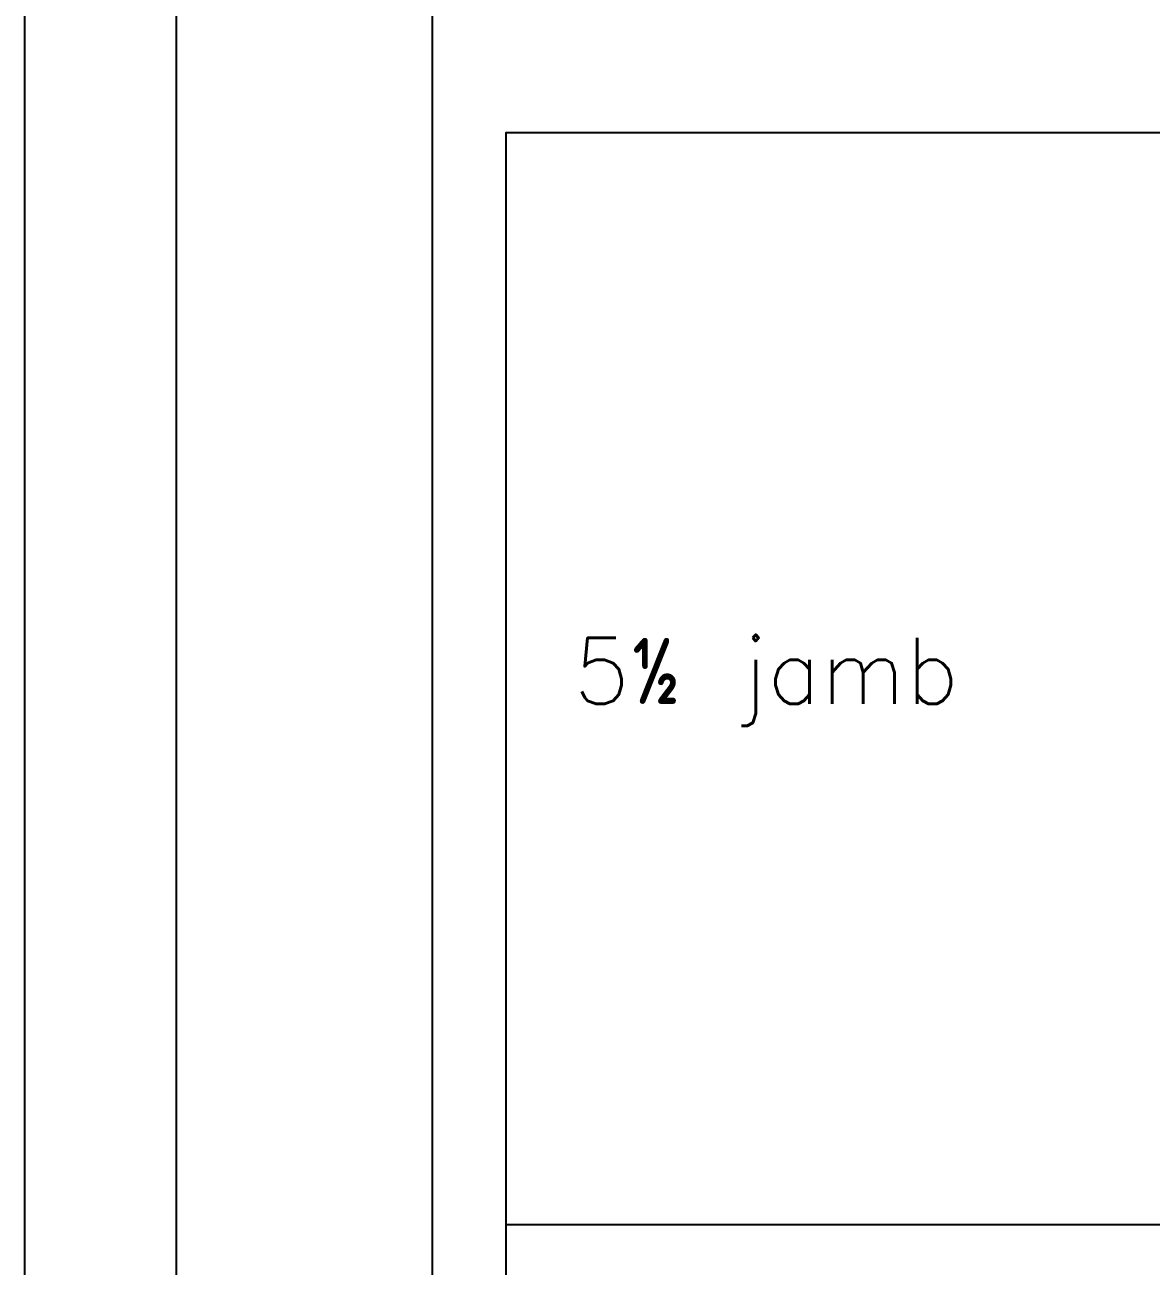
# Model space of a CAD drawing. Header units: inches. Extents: x 1985 to 11287, y 379 to 3234.
# Drawn here: x 8840.1 to 8908.3, y 1750.5 to 1825.6 of the extents above; entities that cross this region are included whole.
import ezdxf

# ---------------------------------------------------------------- set-up
doc = ezdxf.new("R2010")
doc.units = ezdxf.units.IN
doc.header["$MEASUREMENT"] = 0
doc.layers.add('detail 99', color=30, linetype='CONTINUOUS')
doc.layers.add('separation 99', color=3, linetype='CONTINUOUS')
doc.styles.get("Standard").update_dxf_attribs({"font": 'txt.shx', "width": 0.8})

msp = doc.modelspace()

# ---------------------------------------------------------------- linework, layer by layer
at = {"layer": 'separation 99'}
msp.add_line((8916.275899, 1752.980853), (8869.264842, 1752.980853), dxfattribs=at)
for points in [[(8840.122035, 2103.669696), (9954.635727, 2103.669696), (9954.635727, 1326.396456), (8840.122035, 1326.396456)], [(8849.299532, 2093.486824), (9941.56161, 2093.486824), (9941.56161, 1340.434269), (8849.299532, 1340.434269)], [(9051.893514, 1682.465666), (8864.807389, 1682.465666), (8864.807389, 1896.283822), (9051.893514, 1896.283822)], [(8916.275899, 1819.09945), (8869.264842, 1819.09945), (8869.264842, 1686.862257), (8916.275899, 1686.862257)]]:
    msp.add_lwpolyline(points, close=True, dxfattribs=at)

# ---------------------------------------------------------------- texts
at = {"layer": 'detail 99'}
msp.add_text('5½ jamb', height=4, dxfattribs=at).set_placement((8873.354444, 1784.525308))

doc.saveas('drawing.dxf')
